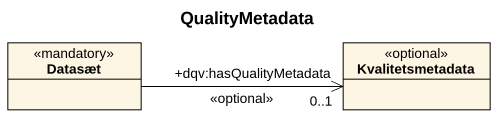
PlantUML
@startuml
title QualityMetadata
hide circle
hide empty members
class Datasæt <<mandatory>>
class Kvalitetsmetadata <<optional>>
Datasæt -right-> "+dqv:hasQualityMetadata\n0..1" Kvalitetsmetadata : <<optional>>
@enduml
